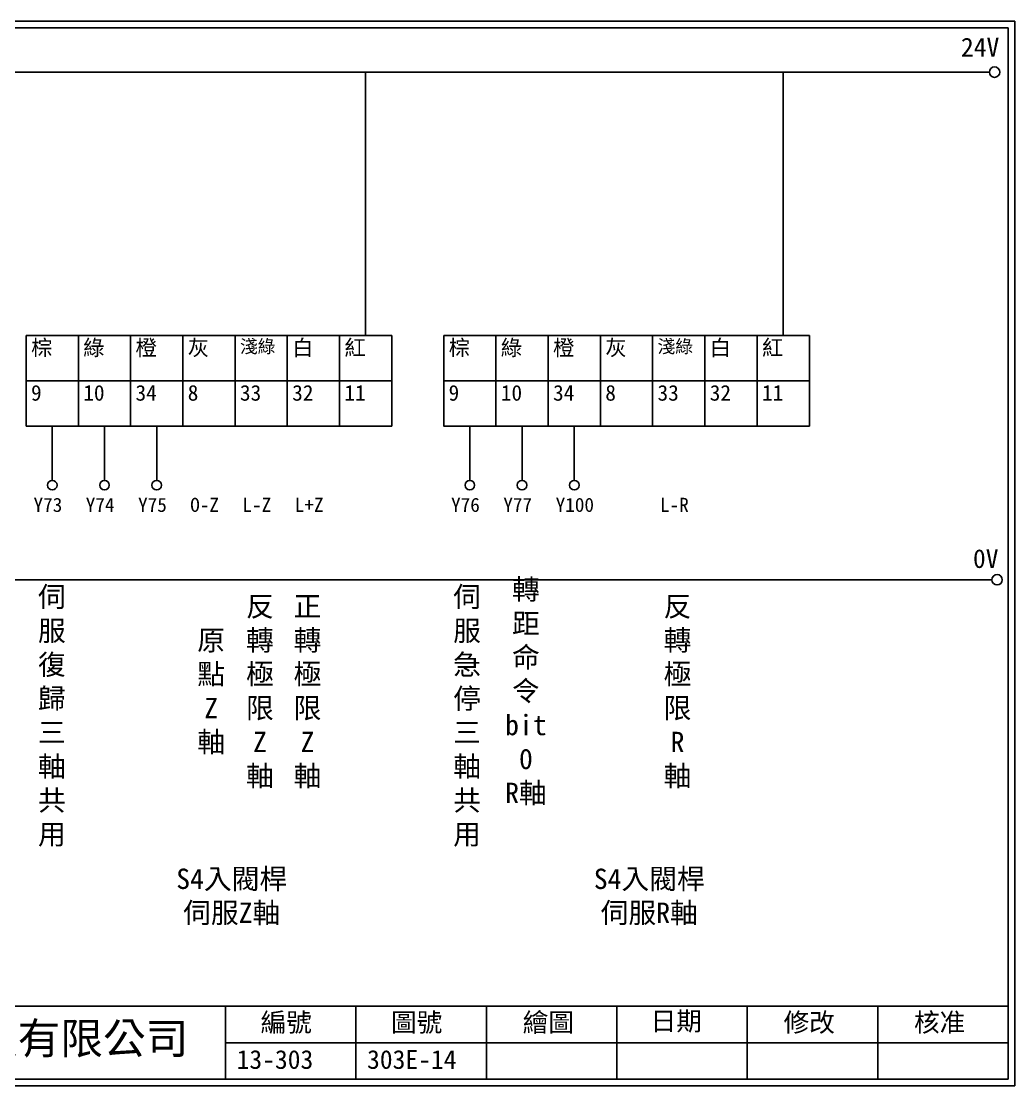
# Model space of a CAD drawing. Extents: x 926 to 1213, y -211 to -7.
# Drawn here: x 1022.3 to 1212.7, y -211.2 to -7.2 of the extents above; entities that cross this region are included whole.
import ezdxf

# ---------------------------------------------------------------- set-up
doc = ezdxf.new("R2010")
doc.units = 0
doc.layers.get('0').update_dxf_attribs({"linetype": 'CONTINUOUS'})
doc.layers.add('圖框層', color=7, linetype='CONTINUOUS')
doc.layers.add('標尺寸層', color=3, linetype='CONTINUOUS')
doc.styles.add('CNS', font='romanc.shx', dxfattribs={"bigfont": 'chineset.shx'})
doc.styles.add('STSL', font='KAIU.TTF')

msp = doc.modelspace()

# ---------------------------------------------------------------- linework, layer by layer
for p, q in [((1028.28, -84.81), (1028.28, -95.22)), ((1038.29, -84.81), (1038.29, -95.22)), ((1048.3, -84.81), (1048.3, -95.22)), ((1108.31, -84.81), (1108.31, -95.22)), ((1118.32, -84.81), (1118.32, -95.22)), ((1128.33, -84.81), (1128.33, -95.22))]:
    msp.add_line(p, q)
for points in [[(1023.28, -67.49), (1033.29, -67.49), (1033.29, -76.15), (1023.28, -76.15)], [(1033.29, -67.49), (1043.29, -67.49), (1043.29, -76.15), (1033.29, -76.15)], [(1043.29, -67.49), (1053.3, -67.49), (1053.3, -76.15), (1043.29, -76.15)], [(1053.3, -67.49), (1063.31, -67.49), (1063.31, -76.15), (1053.3, -76.15)], [(1063.31, -67.49), (1073.32, -67.49), (1073.32, -76.15), (1063.31, -76.15)], [(1073.32, -67.49), (1083.33, -67.49), (1083.33, -76.15), (1073.32, -76.15)], [(1083.33, -67.49), (1093.34, -67.49), (1093.34, -76.15), (1083.33, -76.15)], [(1103.31, -67.49), (1113.32, -67.49), (1113.32, -76.15), (1103.31, -76.15)], [(1113.32, -67.49), (1123.33, -67.49), (1123.33, -76.15), (1113.32, -76.15)], [(1123.33, -67.49), (1133.34, -67.49), (1133.34, -76.15), (1123.33, -76.15)], [(1133.34, -67.49), (1143.35, -67.49), (1143.35, -76.15), (1133.34, -76.15)], [(1143.35, -67.49), (1153.36, -67.49), (1153.36, -76.15), (1143.35, -76.15)], [(1153.36, -67.49), (1163.37, -67.49), (1163.37, -76.15), (1153.36, -76.15)], [(1163.37, -67.49), (1173.38, -67.49), (1173.38, -76.15), (1163.37, -76.15)], [(1023.28, -76.15), (1033.29, -76.15), (1033.29, -84.81), (1023.28, -84.81)], [(1033.29, -76.15), (1043.29, -76.15), (1043.29, -84.81), (1033.29, -84.81)], [(1043.29, -76.15), (1053.3, -76.15), (1053.3, -84.81), (1043.29, -84.81)], [(1053.3, -76.15), (1063.31, -76.15), (1063.31, -84.81), (1053.3, -84.81)], [(1063.31, -76.15), (1073.32, -76.15), (1073.32, -84.81), (1063.31, -84.81)], [(1073.32, -76.15), (1083.33, -76.15), (1083.33, -84.81), (1073.32, -84.81)], [(1083.33, -76.15), (1093.34, -76.15), (1093.34, -84.81), (1083.33, -84.81)], [(1103.31, -76.15), (1113.32, -76.15), (1113.32, -84.81), (1103.31, -84.81)], [(1113.32, -76.15), (1123.33, -76.15), (1123.33, -84.81), (1113.32, -84.81)], [(1123.33, -76.15), (1133.34, -76.15), (1133.34, -84.81), (1123.33, -84.81)], [(1133.34, -76.15), (1143.35, -76.15), (1143.35, -84.81), (1133.34, -84.81)], [(1143.35, -76.15), (1153.36, -76.15), (1153.36, -84.81), (1143.35, -84.81)], [(1153.36, -76.15), (1163.37, -76.15), (1163.37, -84.81), (1153.36, -84.81)], [(1163.37, -76.15), (1173.38, -76.15), (1173.38, -84.81), (1163.37, -84.81)]]:
    msp.add_lwpolyline(points, close=True)
for centre in [(1208.88, -16.99), (1209.36, -114.26)]:
    msp.add_circle(centre, 1)
at = {"layer": '圖框層', "color": 7}
for p, q in [((1212.74, -7.25), (925.74, -7.25)), ((1212.74, -211.22), (1212.74, -7.25)), ((1211.49, -8.5), (926.99, -8.5)), ((1211.49, -209.97), (1211.49, -8.5)), ((926.99, -195.97), (1211.49, -195.97)), ((1061.49, -209.97), (1061.49, -195.97)), ((1086.49, -209.97), (1086.49, -195.97)), ((1111.49, -209.97), (1111.49, -195.97)), ((1136.49, -209.97), (1136.49, -195.97)), ((1161.49, -209.97), (1161.49, -195.97)), ((1186.49, -209.97), (1186.49, -195.97)), ((1061.49, -202.97), (1211.49, -202.97)), ((926.99, -209.97), (1211.49, -209.97)), ((925.74, -211.22), (1212.74, -211.22))]:
    msp.add_line(p, q, dxfattribs=at)
at = {"layer": '標尺寸層', "color": 7}
for p, q in [((930.28, -16.99), (1207.88, -16.99)), ((930.49, -114.26), (1208.36, -114.26))]:
    msp.add_line(p, q, dxfattribs=at)
at = {"layer": '標尺寸層'}
for p, q in [((1088.34, -67.49), (1088.34, -16.99)), ((1168.37, -67.49), (1168.37, -16.99))]:
    msp.add_line(p, q, dxfattribs=at)
at = {"layer": '標尺寸層', "color": 7}
for centre in [(1028.28, -96.14), (1038.29, -96.14), (1048.3, -96.14), (1108.31, -96.14), (1118.32, -96.14), (1128.33, -96.14)]:
    msp.add_circle(centre, 0.92, dxfattribs=at)

# ---------------------------------------------------------------- texts
at = {"width": 8.2913, "attachment_point": 1}
for s, insert, char_height in [('{\\fPMingLiU|b0|i0|c136|p18;棕}', (1024.21, -68.29), 3), ('{\\fPMingLiU|b0|i0|c136|p18;綠}', (1034.22, -68.29), 3), ('{\\fPMingLiU|b0|i0|c136|p18;橙}', (1044.23, -68.29), 3), ('{\\fPMingLiU|b0|i0|c136|p18;灰}', (1054.24, -68.29), 3), ('{\\fPMingLiU|b0|i0|c136|p18;淺綠}', (1064.25, -68.29), 2.5), ('{\\fPMingLiU|b0|i0|c136|p18;白}', (1074.26, -68.29), 3), ('{\\fPMingLiU|b0|i0|c136|p18;紅}', (1084.27, -68.29), 3), ('{\\fPMingLiU|b0|i0|c136|p18;棕}', (1104.24, -68.29), 3), ('{\\fPMingLiU|b0|i0|c136|p18;綠}', (1114.25, -68.29), 3), ('{\\fPMingLiU|b0|i0|c136|p18;橙}', (1124.26, -68.29), 3), ('{\\fPMingLiU|b0|i0|c136|p18;灰}', (1134.27, -68.29), 3), ('{\\fPMingLiU|b0|i0|c136|p18;淺綠}', (1144.28, -68.29), 2.5), ('{\\fPMingLiU|b0|i0|c136|p18;白}', (1154.29, -68.29), 3), ('{\\fPMingLiU|b0|i0|c136|p18;紅}', (1164.3, -68.29), 3), ('9', (1024.21, -76.95), 3), ('10', (1034.22, -76.95), 3), ('34', (1044.23, -76.95), 3), ('8', (1054.24, -76.95), 3), ('33', (1064.25, -76.95), 3), ('32', (1074.26, -76.95), 3), ('11', (1084.27, -76.95), 3), ('9', (1104.24, -76.95), 3), ('10', (1114.25, -76.95), 3), ('34', (1124.26, -76.95), 3), ('8', (1134.27, -76.95), 3), ('33', (1144.28, -76.95), 3), ('32', (1154.29, -76.95), 3), ('11', (1164.3, -76.95), 3)]:
    msp.add_mtext(s, dxfattribs=dict(at, insert=insert, char_height=char_height))
at = {"layer": '圖框層', "color": 4, "style": 'STSL'}
for s, height, p in [('24V', 3.6, (1202.44, -14)), ('Y73', 2.7, (1024.69, -101.26)), ('Y74', 2.7, (1034.7, -101.26)), ('Y75', 2.7, (1044.73, -101.26)), ('O-Z', 2.7, (1054.72, -101.26)), ('L-Z', 2.7, (1064.73, -101.26)), ('L+Z', 2.7, (1074.76, -101.26)), ('Y76', 2.7, (1104.72, -101.26)), ('Y77', 2.7, (1114.73, -101.26)), ('Y100', 2.7, (1124.76, -101.26)), ('L-R', 2.7, (1144.76, -101.26)), ('0V', 3.6, (1204.74, -112.01)), ('編號', 3.6, (1068.21, -200.88)), ('圖號', 3.6, (1093.21, -200.88)), ('繪圖', 3.6, (1118.44, -200.88)), ('日期', 3.6, (1142.96, -200.63)), ('修改', 3.6, (1168.44, -200.88)), ('核准', 3.6, (1193.44, -200.88)), ('泓陞自動化科技有限公司', 6, (964.35, -205.14)), ('13-303', 3.6, (1063.61, -207.99)), ('303E-14', 3.6, (1088.61, -207.99))]:
    msp.add_text(s, height=height, dxfattribs=at).set_placement(p)
at = {"layer": '標尺寸層', "color": 7, "char_height": 3.9, "attachment_point": 5, "style": 'CNS'}
for s, insert, width in [('{\\fDFKai-SB|b0|i0|c136|p65;轉距命令\\Pbit\\P0\\PR軸}', (1119.06, -135.81), 8.6627), ('{\\fDFKai-SB|b0|i0|c136|p65;伺服\\P復歸\\P三軸共用}', (1028.2, -140.5), 8.6627), ('{\\fDFKai-SB|b0|i0|c136|p65;伺服急停三軸共用}', (1107.78, -140.5), 8.6627), ('{\\fDFKai-SB|b0|i0|c136|p65;反轉極限\\PZ\\P軸}', (1068.08, -135.81), 8.6627), ('{\\fDFKai-SB|b0|i0|c136|p65;正轉極限\\PZ\\P軸}', (1077.19, -135.81), 8.6627), ('{\\fDFKai-SB|b0|i0|c136|p65;反轉極限\\PR\\P軸}', (1148.11, -135.81), 8.6627), ('{\\fDFKai-SB|b0|i0|c136|p65;原點\\PZ\\P軸}', (1058.74, -135.81), 8.6627), ('{\\fDFKai-SB|b0|i0|c136|p65;S4入閥桿\\P伺服Z軸}', (1062.67, -175.04), 27.7582), ('{\\fDFKai-SB|b0|i0|c136|p65;S4入閥桿\\P伺服R軸}', (1142.7, -175.04), 27.7582)]:
    msp.add_mtext(s, dxfattribs=dict(at, insert=insert, width=width))

doc.saveas('drawing.dxf')
